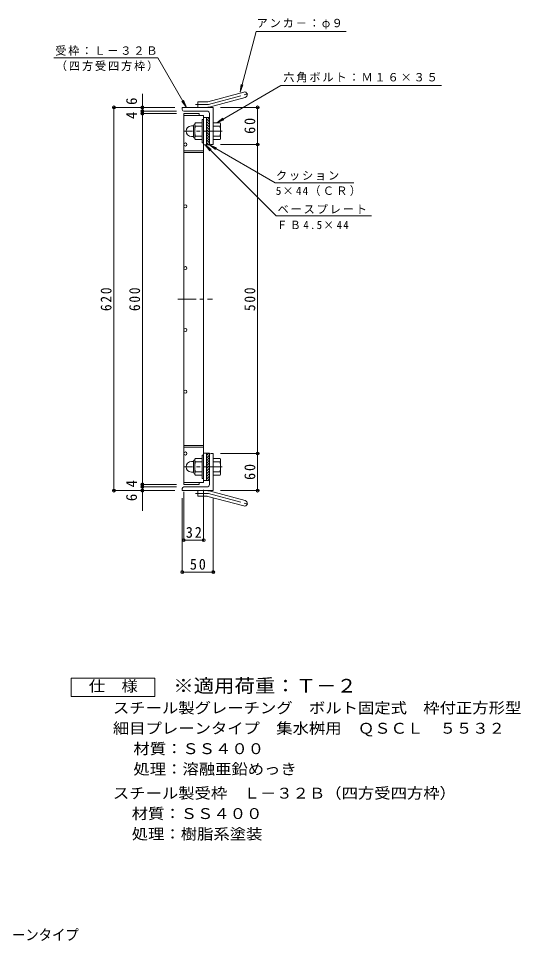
# Model space of a CAD drawing. Units: millimetres at full size, sheet at 1:6; some dimension numbers follow another scale. Extents: x -939 to 958, y -826 to 774.
# Drawn here: x 146 to 958, y -797 to 697 of the extents above; entities that cross this region are included whole.
import ezdxf
from ezdxf.enums import TextEntityAlignment as Align

# ---------------------------------------------------------------- set-up
doc = ezdxf.new("R2010")
doc.units = ezdxf.units.MM
doc.header["$LTSCALE"] = 6
doc.header["$PDMODE"] = 32
doc.header["$PDSIZE"] = 4.8
doc.linetypes.add('CHAIN1', pattern=[8, 5, -1, 1, -1])
doc.linetypes.add('CHAIN2', pattern=[12, 9, -1, 1, -1])
for name, color, linetype, lineweight in [('E-1', 2, 'Continuous', 9), ('E-2', 3, 'Continuous', 9), ('E-4', 7, 'Continuous', 9), ('E-5', 7, 'Continuous', 9), ('F-5_F-5ﾚｲﾔ', 2, 'Continuous', 9)]:
    doc.layers.add(name, color=color, linetype=linetype, lineweight=lineweight)
doc.styles.add('ＭＳ ゴシック', font='')
doc.styles.get('ＭＳ ゴシック').set_extended_font_data('MS Gothic')

msp = doc.modelspace()

# ---------------------------------------------------------------- linework, layer by layer
at = {"layer": 'E-1'}
for p, q in [((452.314, 562.338), (510.505, 577.93)), ((454.643, 553.645), (512.834, 569.237)), ((461.17, 553.031), (411.17, 553.031)), ((411.17, 549.531), (411.17, 553.031)), ((449.985, 562.031), (436.17, 562.031)), ((436.17, 553.031), (436.17, 562.031)), ((461.17, 553.031), (461.17, 493.031)), ((451.17, 547.031), (413.67, 547.031)), ((455.17, 543.031), (455.17, 492.531)), ((425.859, 523.031), (429.37, 523.031)), ((429.37, 505.331), (429.37, 523.731)), ((431.17, 525.531), (431.37, 525.531)), ((431.37, 525.281), (431.37, 503.781)), ((443.37, 528.031), (432.408, 528.031)), ((455.17, 536.531), (450.17, 536.531)), ((450.17, 492.531), (450.17, 536.531)), ((455.169, 529.451), (450.17, 534.451)), ((455.169, 525.209), (450.17, 530.209)), ((455.169, 520.966), (450.17, 525.966)), ((455.169, 533.694), (452.332, 536.531)), ((461.17, 528.031), (472.131, 528.031)), ((473.37, 525.531), (473.17, 525.531)), ((473.17, 525.281), (473.17, 503.781)), ((417.37, 514.541), (417.37, 514.531)), ((417.37, 514.541), (417.37, 514.531)), ((443.37, 522.531), (432.408, 522.531)), ((455.169, 516.723), (450.17, 521.723)), ((455.169, 512.481), (450.17, 517.481)), ((455.169, 508.238), (450.17, 513.238)), ((455.169, 503.996), (450.17, 508.996)), ((461.17, 522.531), (472.131, 522.531)), ((425.869, 506.031), (429.37, 506.031)), ((431.17, 503.531), (431.37, 503.531)), ((443.37, 506.531), (432.408, 506.531)), ((443.37, 501.031), (432.408, 501.031)), ((445.67, 495.531), (443.37, 495.531)), ((455.169, 499.753), (450.17, 504.753)), ((455.169, 495.51), (450.17, 500.51)), ((453.906, 492.531), (450.17, 496.268)), ((457.67, 493.031), (461.17, 493.031)), ((461.17, 506.531), (472.131, 506.531)), ((461.17, 501.031), (472.131, 501.031)), ((473.37, 503.531), (473.17, 503.531)), ((455.17, 492.531), (450.17, 492.531)), ((445.67, -9.469), (443.37, -9.469)), ((453.906, -6.469), (450.17, -10.206)), ((455.17, -6.469), (450.17, -6.469)), ((450.17, -6.469), (450.17, -50.469)), ((455.169, -9.448), (450.17, -14.448)), ((455.169, -13.691), (450.17, -18.691)), ((455.17, -56.969), (455.17, -6.469)), ((457.67, -6.969), (461.17, -6.969)), ((461.17, -66.969), (461.17, -6.969)), ((417.37, -28.479), (417.37, -28.469)), ((417.37, -28.479), (417.37, -28.469)), ((425.869, -19.969), (429.37, -19.969)), ((429.37, -19.269), (429.37, -37.669)), ((431.17, -17.469), (431.37, -17.469)), ((431.37, -39.219), (431.37, -17.719)), ((443.37, -14.969), (432.408, -14.969)), ((443.37, -20.469), (432.408, -20.469)), ((455.169, -17.934), (450.17, -22.934)), ((455.169, -22.176), (450.17, -27.176)), ((455.169, -26.419), (450.17, -31.419)), ((461.17, -14.969), (472.131, -14.969)), ((461.17, -20.469), (472.131, -20.469)), ((473.37, -17.469), (473.17, -17.469)), ((473.17, -39.219), (473.17, -17.719)), ((425.859, -36.969), (429.37, -36.969)), ((431.17, -39.469), (431.37, -39.469)), ((443.37, -36.469), (432.408, -36.469)), ((443.37, -41.969), (432.408, -41.969)), ((455.169, -30.661), (450.17, -35.661)), ((455.169, -34.904), (450.17, -39.904)), ((455.169, -39.147), (450.17, -44.147)), ((455.169, -43.389), (450.17, -48.389)), ((461.17, -36.469), (472.131, -36.469)), ((461.17, -41.969), (472.131, -41.969)), ((473.37, -39.469), (473.17, -39.469)), ((455.17, -50.469), (450.17, -50.469)), ((455.169, -47.632), (452.332, -50.469)), ((411.17, -63.469), (411.17, -66.969)), ((461.17, -66.969), (411.17, -66.969)), ((451.17, -60.969), (413.67, -60.969)), ((436.17, -66.969), (436.17, -75.969)), ((454.643, -67.582), (512.834, -83.175)), ((449.985, -75.969), (436.17, -75.969)), ((452.314, -76.276), (510.505, -91.868))]:
    msp.add_line(p, q, dxfattribs=at)
at = {"layer": 'E-1', "linetype": 'CHAIN2'}
for p, q in [((453.479, 557.991), (518.645, 575.452)), ((449.985, 557.531), (432.365, 557.531)), ((449.985, -71.469), (432.365, -71.469)), ((453.479, -71.929), (518.645, -89.39))]:
    msp.add_line(p, q, dxfattribs=at)
at = {"layer": 'E-1', "linetype": 'CHAIN1'}
for p, q in [((475.896, 514.531), (414.437, 514.531)), ((475.896, -28.469), (414.437, -28.469))]:
    msp.add_line(p, q, dxfattribs=at)
at = {"layer": 'E-1'}
for points in [[(445.67, 533.531), (443.37, 533.531), (443.37, 495.531)], [(445.67, -47.469), (443.37, -47.469), (443.37, -9.469)]]:
    msp.add_lwpolyline(points, dxfattribs=at)
for centre, radius, start, end in [((511.67, 573.583), 4.5, 285.00014, 104.99991), ((449.985, 571.031), 9, 270, 285.00002), ((449.985, 571.031), 18, 270, 285), ((413.67, 549.531), 2.5, 180, 270), ((451.17, 543.031), 4, 0, 90), ((425.859, 514.541), 8.49, 90, 180), ((431.17, 523.731), 1.8, 90, 180), ((435.529, 525.281), 4.16, 138.61835, 221.37988), ((469.01, 525.281), 4.16, 318.62012, 41.38165), ((425.869, 514.531), 8.5, 180, 270), ((455.37, 514.531), 24, 160.52881, 199.47119), ((449.17, 514.531), 24, 340.52881, 19.47119), ((431.17, 505.331), 1.8, 180, 270), ((435.529, 503.781), 4.16, 138.62012, 221.38165), ((457.67, 495.531), 2.5, 180, 270), ((469.01, 503.781), 4.16, 318.61835, 41.37988), ((457.67, -9.469), 2.5, 90, 180), ((425.869, -28.469), 8.5, 90, 180), ((425.859, -28.479), 8.49, 180, 270), ((431.17, -19.269), 1.8, 90, 180), ((435.529, -17.719), 4.16, 138.61835, 221.37988), ((455.37, -28.469), 24, 160.52881, 199.47119), ((449.17, -28.469), 24, 340.52881, 19.47119), ((469.01, -17.719), 4.16, 318.62012, 41.38165), ((431.17, -37.669), 1.8, 180, 270), ((435.529, -39.219), 4.16, 138.62012, 221.38165), ((469.01, -39.219), 4.16, 318.61835, 41.37988), ((451.17, -56.969), 4, 270, 0), ((413.67, -63.469), 2.5, 90, 180), ((449.985, -84.969), 18, 75, 90), ((449.985, -84.969), 9, 74.99998, 90), ((511.67, -87.521), 4.5, 255.00009, 74.99986)]:
    msp.add_arc(centre, radius, start, end, dxfattribs=at)
at = {"layer": 'E-1', "linetype": 'CHAIN2'}
for centre, start, end in [((449.985, 571.031), 270, 284.99995), ((449.985, -84.969), 75.00005, 90)]:
    msp.add_arc(centre, 13.5, start, end, dxfattribs=at)
at = {"layer": 'E-2'}
for p, q in [((438.67, 543.031), (413.67, 543.031)), ((413.67, 543.031), (413.67, -56.969)), ((413.67, 540.031), (445.67, 540.031)), ((438.67, 543.031), (438.67, 540.031)), ((445.67, -53.969), (445.67, 540.031)), ((450.17, 536.531), (445.67, 536.531)), ((450.17, 492.531), (450.17, 536.531)), ((413.67, 483.031), (445.67, 483.031)), ((413.67, 480.031), (445.67, 480.031)), ((450.17, 492.531), (445.67, 492.531)), ((413.67, 6.031), (445.67, 6.031)), ((413.67, 3.031), (445.67, 3.031)), ((450.17, -6.469), (445.67, -6.469)), ((450.17, -6.469), (450.17, -50.469)), ((413.67, -53.969), (445.67, -53.969)), ((438.67, -56.969), (413.67, -56.969)), ((438.67, -56.969), (438.67, -53.969)), ((450.17, -50.469), (445.67, -50.469))]:
    msp.add_line(p, q, dxfattribs=at)
at = {"layer": 'E-2', "linetype": 'CHAIN1'}
msp.add_line((403.725, 243.031), (459.831, 243.031), dxfattribs=at)
at = {"layer": 'E-2'}
for centre in [(416.17, 493.031), (416.17, 393.031), (416.17, 293.031), (416.17, 193.031), (416.17, 93.031), (416.17, -6.969)]:
    msp.add_circle(centre, 2.5, dxfattribs=at)
at = {"layer": 'E-4'}
for p, q in [((346.686, 547.031), (346.686, 575.089)), ((298.739, 553.031), (399.17, 553.031)), ((300.539, 553.031), (300.539, -66.969)), ((534.744, 553.031), (473.17, 553.031)), ((532.944, 553.031), (532.944, 493.031)), ((344.886, 547.031), (401.67, 547.031)), ((344.886, 543.031), (401.67, 543.031)), ((346.686, 543.031), (346.686, 547.031)), ((346.686, -56.969), (346.686, 543.031)), ((534.744, 493.031), (473.17, 493.031)), ((532.944, 493.031), (532.944, -6.969)), ((534.744, -6.969), (473.17, -6.969)), ((532.944, -6.969), (532.944, -66.969)), ((344.886, -56.969), (401.67, -56.969)), ((346.686, -60.969), (346.686, -56.969)), ((298.739, -66.969), (399.17, -66.969)), ((344.886, -60.969), (401.67, -60.969)), ((346.686, -99.562), (346.686, -60.969)), ((413.67, -148.979), (413.67, -68.969)), ((445.67, -148.979), (445.67, -65.969)), ((534.744, -66.969), (473.17, -66.969)), ((411.17, -200.58), (411.17, -78.969)), ((461.17, -200.58), (461.17, -78.969)), ((413.67, -147.179), (445.67, -147.179)), ((411.17, -198.78), (461.17, -198.78))]:
    msp.add_line(p, q, dxfattribs=at)
for p in [(300.539, 553.031), (346.686, 553.031), (532.944, 553.031), (346.686, 547.031), (346.686, 543.031), (532.944, 493.031), (532.944, -6.969), (346.686, -56.969), (346.686, -60.969), (300.539, -66.969), (346.686, -66.969), (532.944, -66.969), (413.67, -147.179), (445.67, -147.179), (411.17, -198.78), (461.17, -198.78)]:
    msp.add_point(p, dxfattribs=at)
at = {"layer": 'E-5'}
for p, q in [((504.505, 577.93), (530.709, 675.724)), ((676.194, 675.724), (530.709, 675.724)), ((203.68, 633.216), (371.875, 633.216)), ((418.17, 553.031), (371.875, 633.216)), ((466.85, 528.3), (570.698, 588.257)), ((504.505, 577.93), (506.137, 590.323)), ((504.505, 577.93), (509.289, 589.479)), ((570.698, 588.257), (830.402, 588.257)), ((418.17, 553.031), (410.56, 562.948)), ((418.17, 553.031), (413.386, 564.58)), ((466.85, 528.3), (476.767, 535.909)), ((466.85, 528.3), (478.399, 533.083)), ((447.919, 492.531), (457.836, 484.922)), ((447.919, 492.531), (455.529, 482.614)), ((447.919, 492.531), (562.964, 377.487)), ((455.17, 492.531), (465.086, 484.922)), ((455.17, 492.531), (466.718, 487.748)), ((455.17, 492.531), (561.254, 431.283)), ((561.254, 431.283), (688.282, 431.283)), ((562.964, 377.487), (716.934, 377.487))]:
    msp.add_line(p, q, dxfattribs=at)
at = {"layer": 'F-5_F-5ﾚｲﾔ'}
msp.add_lwpolyline([(231.523, -400.302), (231.523, -370.302), (366.523, -370.302), (366.523, -400.302)], close=True, dxfattribs=at)

# ---------------------------------------------------------------- texts
at = {"layer": 'E-4', "color": 2, "style": 'ＭＳ ゴシック'}
for s, p in [('6', (343.086, 556.994)), ('4', (343.086, 534.272)), ('4', (343.086, -61.792)), ('6', (343.086, -84.076))]:
    msp.add_text(s, height=17.6, rotation=90, dxfattribs=at).set_placement(p, align=Align.BOTTOM_LEFT)
at = {"layer": 'E-4', "color": 2, "char_height": 17.6, "attachment_point": 7, "rotation": 90, "style": 'ＭＳ ゴシック'}
for s, insert in [('\\T1.27;\\W0.95;60', (529.344, 510.281)), ('\\T1.27;\\W0.9;620', (296.939, 223.531)), ('\\T1.27;\\W0.9;600', (343.086, 223.531)), ('\\T1.27;\\W0.9;500', (529.344, 223.531)), ('\\T1.27;\\W0.95;60', (529.344, -49.719))]:
    msp.add_mtext(s, dxfattribs=dict(at, insert=insert))
at = {"layer": 'E-4', "color": 2, "char_height": 17.6, "attachment_point": 7, "style": 'ＭＳ ゴシック'}
for s, insert in [('\\T1.27;\\W0.95;32', (416.92, -143.579)), ('\\T1.27;\\W0.95;50', (423.42, -195.18))]:
    msp.add_mtext(s, dxfattribs=dict(at, insert=insert))
at = {"layer": 'E-5', "char_height": 13.2, "attachment_point": 7, "style": 'ＭＳ ゴシック'}
for s, insert in [('\\T1.17;アンカ－：φ９', (531.357, 679.224)), ('\\T1.17;受枠：Ｌ－３２Ｂ', (205.691, 636.716)), ('\\T1.17;（四方受四方枠）', (206.831, 611.716)), ('\\T1.17;六角ボルト：Ｍ１６×３５', (574.5, 593.598)), ('\\T1.17;クッション', (562.604, 434.783)), ('\\T1.21;5×44（ＣＲ）', (562.278, 409.783)), ('\\T1.17;ベースプレート', (565.209, 380.987)), ('\\T1.26;\\W0.95;ＦＢ4.5×44', (563.906, 355.987))]:
    msp.add_mtext(s, dxfattribs=dict(at, insert=insert))
at = {"layer": 'F-5_F-5ﾚｲﾔ', "style": 'ＭＳ ゴシック'}
for s, width, p in [('仕\u3000様', 1.1, (260.023, -397.302)), ('スチール製グレーチング\u3000ボルト固定式\u3000枠付正方形型', 1.1, (299.023, -432.655)), ('細目プレーンタイプ\u3000集水桝用\u3000ＱＳＣＬ\u3000５５３２', 1.1, (299.023, -465.655)), ('材質：ＳＳ４００', 1.1, (332.15, -498.653)), ('処理：溶融亜鉛めっき', 1.1, (332.15, -531.654)), ('スチール製受枠\u3000Ｌ－３２Ｂ（四方受四方枠）', 1.1, (299.023, -570.654)), ('材質：ＳＳ４００', 1.1, (329.451, -603.654)), ('処理：樹脂系塗装', 1.1, (329.451, -636.654)), ('スチール製グレーチング\u3000ボルト固定式\u3000枠付正方形型\u3000細目プレーンタイプ', 0.9, (-512.368, -799.865))]:
    msp.add_text(s, height=17.6, dxfattribs=dict(at, width=width)).set_placement(p, align=Align.BOTTOM_LEFT)
at = {"layer": 'F-5_F-5ﾚｲﾔ', "color": 3, "style": 'ＭＳ ゴシック', "width": 1.1}
msp.add_text('※適用荷重：Ｔ－２', height=21.99, dxfattribs=at).set_placement((396.523, -400.302), align=Align.BOTTOM_LEFT)

doc.saveas('drawing.dxf')
